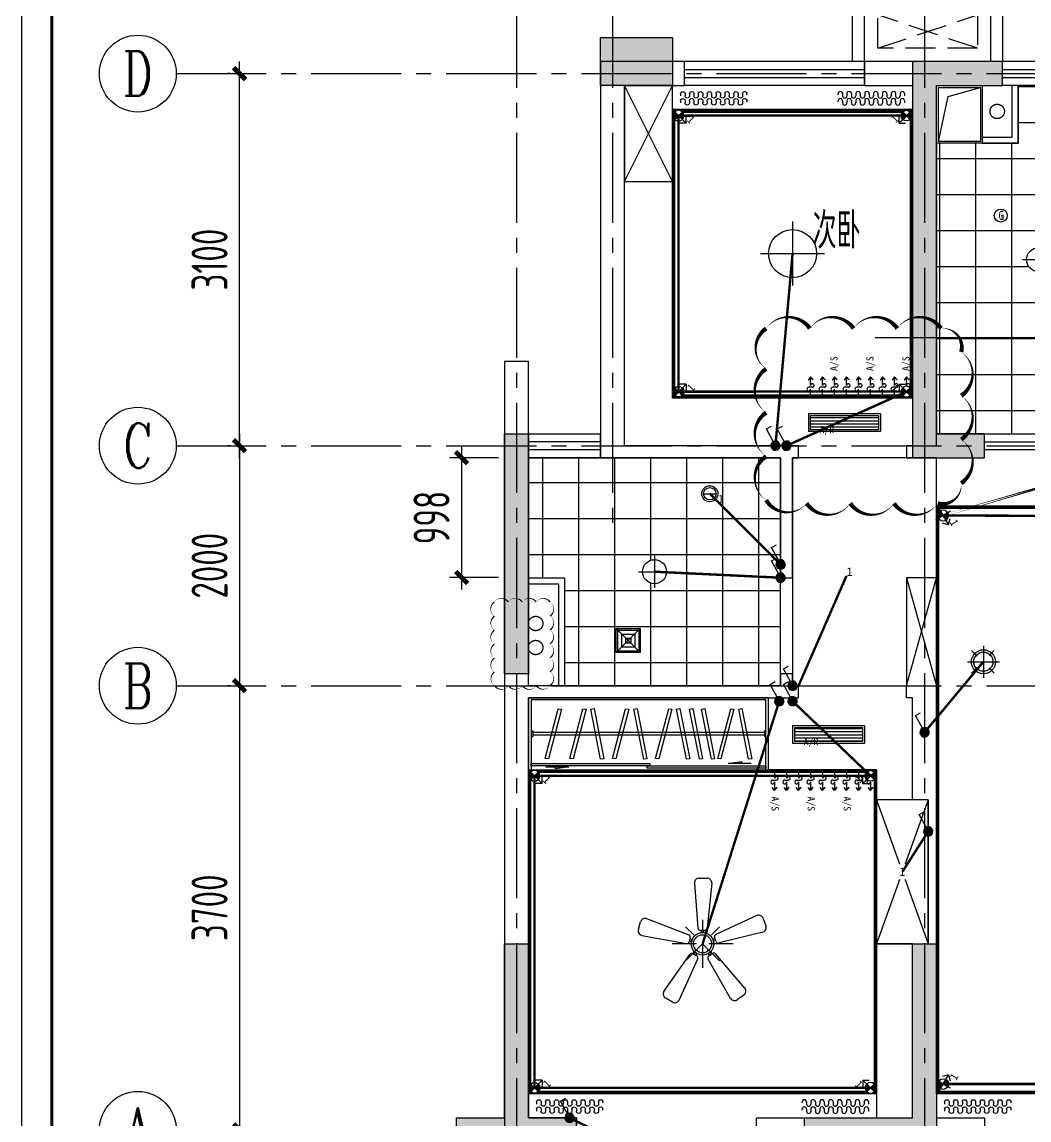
# Model space of a CAD drawing. Header units: millimetres. Extents: x -133666 to 228300, y -346623 to 180165.
# Drawn here: x 22354 to 30744, y -208544 to -199396 of the extents above; entities that cross this region are included whole.
import ezdxf
from ezdxf.enums import TextEntityAlignment as Align

# ---------------------------------------------------------------- set-up
doc = ezdxf.new("R2010")
doc.units = ezdxf.units.MM
doc.header["$LTSCALE"] = 1000
for name, pattern in [('6#轴网(1-4)20181120$0$11 12 17 18 19 20 21 22-ZW$0$DOTE', [2.42, 2, -0.2, 0.02, -0.2]), ('CENTER', [50.8, 31.75, -6.35, 6.35, -6.35]), ('CENTER2', [1.125, 0.75, -0.125, 0.125, -0.125]), ('DASH', [0.35, 0.25, -0.1]), ('DASHED', [19.05, 12.7, -6.35]), ('PS', [3200, 1500, -200, 1500])]:
    doc.linetypes.add(name, pattern=pattern)
doc.layers.get('0').update_dxf_attribs({"linetype": 'CONTINUOUS'})
doc.layers.get('Defpoints').update_dxf_attribs({"color": 6, "linetype": 'CONTINUOUS'})
for name, color, linetype in [('6#轴网(1-4)20181120$0$11 12 17 18 19 20 21 22-ZW$0$AXIS_轴号_A', 8, 'CONTINUOUS'), ('6#轴网(1-4)20181120$0$11 12 17 18 19 20 21 22-ZW$0$AXIS_轴文_A', 8, 'CONTINUOUS'), ('6#轴网(1-4)20181120$0$11 12 17 18 19 20 21 22-ZW$0$AXIS_轴线_A', 8, '6#轴网(1-4)20181120$0$11 12 17 18 19 20 21 22-ZW$0$DOTE'), ('6#轴网(1-4)20181120$0$AXIS_TEXT', 8, 'CONTINUOUS'), ('A-area', 23, 'CONTINUOUS'), ('A-FUR', 8, 'CONTINUOUS'), ('A-烟气道', 105, 'CONTINUOUS'), ('A-看线', 105, 'CONTINUOUS'), ('A-空调室外机', 5, 'DASH'), ('AXIS', 253, 'CENTER'), ('BORDER', 7, 'CONTINUOUS'), ('C-顶面灯具、灯带', 22, 'CONTINUOUS'), ('C-顶面设备（风口、换气扇、投影仪）', 7, 'CONTINUOUS'), ('C-顶面造型线', 32, 'CONTINUOUS'), ('DIM', 3, 'CONTINUOUS'), ('M-机电点位(布局空间)', 7, 'CONTINUOUS'), ('P-窗帘', 146, 'CONTINUOUS'), ('PS', 6, 'PS'), ('PUB_HATCH', 8, 'CONTINUOUS'), ('PUB_TEXT', 7, 'CONTINUOUS'), ('WALL', 2, 'CONTINUOUS'), ('WINDOW', 4, 'CONTINUOUS'), ('ZZ001-PC 轮廓', 30, 'CONTINUOUS'), ('剪力墙', 6, 'CONTINUOUS'), ('家具', 8, 'CONTINUOUS'), ('栏杆', 142, 'CONTINUOUS')]:
    doc.layers.add(name, color=color, linetype=linetype)
doc.layers.add('S-ANNO-REVS', color=1, linetype='CONTINUOUS', true_color=0xff0000, plot=False)
doc.styles.add('6#轴网(1-4)20181120$0$11 12 17 18 19 20 21 22-ZW$0$_TCH_AXIS', font='COMPLEX', dxfattribs={"bigfont": 'GBCBIG'})
doc.styles.add('6#轴网(1-4)20181120$0$COMPLEX', font='COMPLEX')
doc.styles.add('DIM', font='', dxfattribs={"width": 0.7})
doc.styles.get("Standard").update_dxf_attribs({"font": 'tssdeng.shx', "bigfont": 'tssdchn.shx'})
doc.styles.add('WORD-2', font='simhei.ttf')
doc.styles.add('ZZ', font='tssdeng.shx', dxfattribs={"width": 0.7, "bigfont": 'tssdchn.shx'})
doc.styles.add('图框－2', font='tssdeng.shx', dxfattribs={"width": 0.7, "bigfont": 'TSSDCHN.shx'})
doc.styles.get('DIM').set_extended_font_data('SimSun')
doc.dimstyles.new('TSSD_100_100', dxfattribs={"dimtxt": 300, "dimasz": 100, "dimexe": 100, "dimexo": 250, "dimgap": 100, "dimtad": 1, "dimdec": 0, "dimzin": 0, "dimdsep": 46, "dimtxsty": 'ZZ', "dimblk": 'ARCHTICK', "dimcen": 0, "dimdle": 100, "dimclrd": 256, "dimclrt": 7, "dimadec": 0, "dimazin": 0, "dimtfac": 1, "dimtdec": 0, "dimtix": 1, "dimtmove": 2, "dimatfit": 3, "dimfxl": 0, "dimtolj": 1, "dimtzin": 0, "dimarcsym": 0})

# ---------------------------------------------------------------- blocks, each defined once
blk = doc.blocks.new('6#轴网(1-4)20181120$0$_AXISO')
at = {"color": 8}
blk.add_circle((0, 0), 0.5, dxfattribs=at)
at = {"layer": '6#轴网(1-4)20181120$0$AXIS_TEXT', "color": 8, "style": '6#轴网(1-4)20181120$0$COMPLEX', "width": 1.041667}
blk.add_attdef('A', text='', height=0.56, dxfattribs=at).set_placement((-0.25, -0.28), (0.25, -0.28), align=Align.FIT)
blk = doc.blocks.new('_ArchTick')
at = {"color": 0, "linetype": 'ByBlock', "const_width": 0.4}
blk.add_lwpolyline([(-0.5, -0.5), (0.5, 0.5)], dxfattribs=at)
blk = doc.blocks.new('*D353')
at = {"layer": 'Defpoints', "color": 0}
for p in [(-2307.2, 8900), (-2134.7, 8900), (-2134.7, 5800)]:
    blk.add_point(p, dxfattribs=at)
at = {"layer": 'DIM', "lineweight": -2}
blk.add_line((-2307.2, 5700), (-2307.2, 9000), dxfattribs=at)
at = {"layer": 'DIM', "color": 0, "lineweight": -2}
for p, q in [((-2384.7, 8900), (-2407.2, 8900)), ((-2384.7, 5800), (-2407.2, 5800))]:
    blk.add_line(p, q, dxfattribs=at)
at = {"layer": 'DIM', "lineweight": -2, "xscale": 100, "yscale": 100, "zscale": 100}
for p, rotation in [((-2307.2, 8900), 90), ((-2307.2, 5800), 270)]:
    blk.add_blockref('_ArchTick', p, dxfattribs=dict(at, rotation=rotation))
at = {"layer": 'DIM', "color": 7, "insert": (-2557.2, 7350), "char_height": 300, "attachment_point": 5, "rotation": 90, "style": 'ZZ'}
blk.add_mtext('\\A1;3100', dxfattribs=at)
blk = doc.blocks.new('*D356')
at = {"layer": 'Defpoints', "color": 0}
for p in [(-2134.7, 5800), (-2307.2, 3800), (-2134.7, 3800)]:
    blk.add_point(p, dxfattribs=at)
at = {"layer": 'DIM', "lineweight": -2}
blk.add_line((-2307.2, 5900), (-2307.2, 3700), dxfattribs=at)
at = {"layer": 'DIM', "color": 0, "lineweight": -2}
for p, q in [((-2384.7, 5800), (-2407.2, 5800)), ((-2384.7, 3800), (-2407.2, 3800))]:
    blk.add_line(p, q, dxfattribs=at)
at = {"layer": 'DIM', "lineweight": -2, "xscale": 100, "yscale": 100, "zscale": 100}
for p, rotation in [((-2307.2, 5800), 90), ((-2307.2, 3800), 270)]:
    blk.add_blockref('_ArchTick', p, dxfattribs=dict(at, rotation=rotation))
at = {"layer": 'DIM', "color": 7, "insert": (-2557.2, 4800), "char_height": 300, "attachment_point": 5, "rotation": 90, "style": 'ZZ'}
blk.add_mtext('\\A1;2000', dxfattribs=at)
blk = doc.blocks.new('*D357')
at = {"layer": 'Defpoints', "color": 0}
for p in [(-2134.7, 3800), (-2307.2, 100), (-2134.7, 100)]:
    blk.add_point(p, dxfattribs=at)
at = {"layer": 'DIM', "lineweight": -2}
blk.add_line((-2307.2, 3900), (-2307.2, 0), dxfattribs=at)
at = {"layer": 'DIM', "color": 0, "lineweight": -2}
for p, q in [((-2384.7, 3800), (-2407.2, 3800)), ((-2384.7, 100), (-2407.2, 100))]:
    blk.add_line(p, q, dxfattribs=at)
at = {"layer": 'DIM', "lineweight": -2, "xscale": 100, "yscale": 100, "zscale": 100}
for p, rotation in [((-2307.2, 3800), 90), ((-2307.2, 100), 270)]:
    blk.add_blockref('_ArchTick', p, dxfattribs=dict(at, rotation=rotation))
at = {"layer": 'DIM', "color": 7, "insert": (-2557.2, 1950), "char_height": 300, "attachment_point": 5, "rotation": 90, "style": 'ZZ'}
blk.add_mtext('\\A1;3700', dxfattribs=at)
blk = doc.blocks.new('*D866')
at = {"layer": 'Defpoints', "color": 0}
for p in [(26574, -203025.7), (26016.5, -204023.5), (26574, -204023.5)]:
    blk.add_point(p, dxfattribs=at)
at = {"layer": 'DIM', "lineweight": -2}
blk.add_line((26016.5, -202925.7), (26016.5, -204123.5), dxfattribs=at)
at = {"layer": 'DIM', "color": 0, "lineweight": -2}
for p, q in [((26324, -203025.7), (25916.5, -203025.7)), ((26324, -204023.5), (25916.5, -204023.5))]:
    blk.add_line(p, q, dxfattribs=at)
at = {"layer": 'DIM', "lineweight": -2, "xscale": 100, "yscale": 100, "zscale": 100}
for p, rotation in [((26016.5, -203025.7), 90), ((26016.5, -204023.5), 270)]:
    blk.add_blockref('_ArchTick', p, dxfattribs=dict(at, rotation=rotation))
at = {"layer": 'DIM', "color": 7, "insert": (25766.5, -203524.6), "char_height": 300, "attachment_point": 5, "rotation": 90, "style": 'ZZ'}
blk.add_mtext('\\A1;998', dxfattribs=at)
blk = doc.blocks.new('ktswaj')
at = {"linetype": 'DASH'}
blk.add_lwpolyline([(15990.1, 179082.6), (15990.1, 178253.3), (16268.4, 178253.3), (16268.4, 179082.6)], close=True, dxfattribs=at)
for points in [[(15990.1, 179082.6), (16268.4, 178253.3)], [(15990.1, 178253.3), (16268.4, 179082.6)]]:
    blk.add_lwpolyline(points, dxfattribs=at)
blk = doc.blocks.new('A3ktsjw')
at = {"layer": '栏杆'}
for points in [[(-26114.3, 169534.8), (-26114.3, 170134.8), (-24864.3, 170134.8), (-24864.3, 169534.8)], [(-26014.3, 169534.8), (-26014.3, 170034.8), (-24964.3, 170034.8), (-24964.3, 169534.8)]]:
    blk.add_lwpolyline(points, dxfattribs=at)
at = {"layer": 'A-空调室外机', "extrusion": (0, 0, -1), "zscale": -1, "rotation": 90}
blk.add_blockref('ktswaj', (204157.2, 153655.5), dxfattribs=at)
blk = doc.blocks.new('$TCHSYS$WIN2D')
for p, q in [((-0.5, 0.5), (0.5, 0.5)), ((-0.5, 0.5), (-0.5, -0.5)), ((0.5, 0.5), (0.5, -0.5)), ((0.5, 0.1667), (-0.5, 0.1667)), ((0.5, -0.1667), (-0.5, -0.1667)), ((-0.5, -0.5), (0.5, -0.5))]:
    blk.add_line(p, q)
blk = doc.blocks.new('B20190319225928')
at = {"layer": 'BORDER'}
blk.add_lwpolyline([(0, 0), (0, 29700), (42000, 29700), (42000, 0)], close=True, dxfattribs=at)
at = {"layer": 'BORDER', "const_width": 50}
blk.add_lwpolyline([(2500, 500), (2500, 29200), (41500, 29200), (41500, 500)], close=True, dxfattribs=at)
blk = doc.blocks.new('dfdjjfg')
at = {"layer": 'C-顶面灯具、灯带'}
for p, q in [((102848, -78761, 0), (102424, -78556, 0)), ((102369, -78605, 0), (102391, -78566, 0)), ((102754, -78918, 0), (102377, -78638, 0)), ((102866, -78831, 0), (102825, -78901, 0))]:
    blk.add_line(p, q, dxfattribs=at)
at = {"layer": 'C-顶面灯具、灯带', "elevation": 0}
blk.add_lwpolyline([(102355, -78584), (102366, -78564), (102386, -78576), (102374, -78595)], close=True, dxfattribs=at)
at = {"layer": 'C-顶面灯具、灯带'}
for centre, radius, start, end in [((102413, -78579, 0), 25, 63.5335, 150), ((102391, -78617, 0), 25, 150, 236.4665), ((102824, -78805, 0), 49.9, 327.8045, 61.338), ((102782, -78876, 0), 49.9, 236.4665, 330)]:
    blk.add_arc(centre, radius, start, end, dxfattribs=at)
blk = doc.blocks.new('dfdfhhfqqe')
at = {"layer": 'C-顶面灯具、灯带', "color": 251, "linetype": 'DASHED', "ltscale": 0.02}
for p, q in [((102272, -78770, 0), (102272, -78271, 0)), ((102090, -78696, 0), (102443, -78343, 0)), ((102445, -78696, 0), (102092, -78343, 0)), ((102586, -78520, 0), (101949, -78520, 0))]:
    blk.add_line(p, q, dxfattribs=at)
at = {"layer": 'C-顶面灯具、灯带'}
blk.add_circle((102268, -78520, 0), 117, dxfattribs=at)
at = {"layer": 'C-顶面灯具、灯带', "color": 251}
blk.add_circle((102268, -78520, 0), 94.6, dxfattribs=at)
at = {"layer": 'C-顶面灯具、灯带'}
for p, rotation in [((86130, -206431), 120.3263484312801), ((-23344, -107555), 50.53026438440089), ((221725, -127012), 195.4205350051824), ((178115, 25732), 271.4733682363907), ((40129, 34441), 336.3318596501865)]:
    blk.add_blockref('dfdjjfg', p, dxfattribs=dict(at, rotation=rotation))
blk = doc.blocks.new('u5g')
at = {"color": 8, "linetype": 'DASH', "ltscale": 20}
for p, q in [((20, -300), (30, -300)), ((30, -300), (30, -350)), ((1695, -312.5), (30, -312.5)), ((1705, -300), (1695, -300)), ((1695, -300), (1695, -350)), ((20, -350), (30, -350)), ((1695, -337.5), (30, -337.5)), ((1705, -350), (1695, -350))]:
    blk.add_line(p, q, dxfattribs=at)
at = {"color": 8, "ltscale": 20}
for p, q in [((124.9, -623), (290.1, -623)), ((290.1, -623), (195, -641.9)), ((195, -641.9), (195, -623)), ((1434.9, -595), (1530, -576.1)), ((1600.1, -595), (1434.9, -595)), ((1530, -576.1), (1530, -595))]:
    blk.add_line(p, q, dxfattribs=at)
at = {"linetype": 'DASH', "ltscale": 20}
for points in [[(1725, 0), (0, 0), (0, -650), (1725, -650)], [(20, -595), (872.5, -595), (872.5, -615), (20, -615)], [(852.5, -615), (1705, -615), (1705, -635), (852.5, -635)]]:
    blk.add_lwpolyline(points, close=True, dxfattribs=at)
blk.add_lwpolyline([(1705, -650), (1705, -20), (20, -20), (20, -650)], dxfattribs=at)
at = {"color": 8, "linetype": 'DASH', "ltscale": 20}
for points in [[(120.6, -547.7), (214.1, -99.8), (237.1, -104.6), (143.5, -552.5)], [(297.3, -547.7), (390.9, -99.8), (413.8, -104.6), (320.3, -552.5)], [(518.6, -554.1), (447.8, -102.1), (471, -98.4), (541.8, -550.4)], [(604.7, -547.7), (698.2, -99.8), (721.2, -104.6), (627.7, -552.5)], [(827.7, -554.1), (756.9, -102.1), (780.1, -98.4), (850.9, -550.4)], [(913.8, -547.7), (1007.3, -99.8), (1030.3, -104.6), (936.8, -552.5)], [(1135.1, -554.1), (1064.3, -102.1), (1087.5, -98.4), (1158.3, -550.4)], [(1228.3, -554.1), (1157.5, -102.1), (1180.7, -98.4), (1251.5, -550.4)], [(1313.9, -554.1), (1243.1, -102.1), (1266.3, -98.4), (1337.1, -550.4)], [(1360, -547.7), (1453.5, -99.8), (1476.5, -104.6), (1383, -552.5)], [(1581.2, -554.1), (1510.4, -102.1), (1533.7, -98.4), (1604.4, -550.4)]]:
    blk.add_lwpolyline(points, close=True, dxfattribs=at)
blk = doc.blocks.new('DIFF-WLL')
at = {"color": 7, "linetype": 'ByBlock'}
for p, q in [((0, 0), (2.05, 0)), ((5, 0), (4.28, 0.61)), ((4.28, 0.61), (4.76, 0)), ((2.95, 0), (4.76, 0)), ((5, 0), (4.28, -0.61)), ((4.28, -0.61), (4.76, 0))]:
    blk.add_line(p, q, dxfattribs=at)
for centre, radius, start, end in [((2.06, 0.44), 0.443, 4.4518, 269.236), ((-3.48, 0.01), 5.99, 356.4344, 4.4518), ((2.94, -0.44), 0.443, 169.2229, 89.236)]:
    blk.add_arc(centre, radius, start, end, dxfattribs=at)
blk = doc.blocks.new('*U415')
at = {"color": 251}
blk.add_line((0, 300), (0, 0), dxfattribs=at)
at = {"color": 251, "xscale": 34.56325301062316, "yscale": 34.56325301062316, "zscale": 34.56325301062316}
for p in [(0, 250), (0, 150), (0, 50)]:
    blk.add_blockref('DIFF-WLL', p, dxfattribs=at)
at = {"style": 'WORD-2'}
blk.add_attdef('A/S', (222.2, 25.3), '', height=60, dxfattribs=at)
blk = doc.blocks.new('条形风口')
at = {"linetype": 'DASHED', "ltscale": 5}
h = blk.add_hatch(dxfattribs=at)
h.set_pattern_fill('ANSI31', color=250, scale=8, angle=315, style=0)
h.set_pattern_definition([(0, (483.662, 0), (9e-15, 25.4), [])])
h.paths.add_polyline_path([(583.9, 16.1), (583.9, 133.9), (16.1, 133.9), (16.1, 16.1)])
blk.add_line((0, 150), (0, 0))
at = {"color": 251}
blk.add_line((16.1, 133.9), (16.1, 16.1), dxfattribs=at)
blk.add_lwpolyline([(0, 150), (600, 150), (600, 0), (0, 0)])
blk.add_lwpolyline([(0, 150), (600, 150), (600, 0), (0, 0)])
blk.add_lwpolyline([(16.1, 133.9), (583.9, 133.9), (583.9, 16.1), (16.1, 16.1)], dxfattribs=at)
blk.add_lwpolyline([(16.1, 133.9), (583.9, 133.9), (583.9, 16.1), (16.1, 16.1)], dxfattribs=at)
at = {"style": 'WORD-2'}
blk.add_attdef('A/S_001', (246.1, 41.6), '', height=60, dxfattribs=at)
blk = doc.blocks.new('*U201')
at = {"color": 250}
blk.add_wipeout([(28.1, -28.5), (29.8, -26.7), (31.5, -24.7), (33, -22.7), (34.3, -20.6), (35.5, -18.4), (36.6, -16.1), (37.6, -13.8), (38.4, -11.4), (39, -9), (39.5, -6.5), (39.8, -4), (40, -1.5), (40, 1), (39.9, 3.5), (39.6, 6), (39.1, 8.5), (38.5, 10.9), (37.7, 13.3), (36.8, 15.7), (35.8, 17.9), (34.6, 20.1), (33.2, 22.3), (31.8, 24.3), (30.2, 26.3), (28.5, 28.1), (26.7, 29.8), (24.7, 31.5), (22.7, 33), (20.6, 34.3), (18.4, 35.5), (16.1, 36.6), (13.8, 37.6), (11.4, 38.4), (9, 39), (6.5, 39.5), (4, 39.8), (1.5, 40), (-1, 40), (-3.5, 39.9), (-6, 39.6), (-8.5, 39.1), (-10.9, 38.5), (-13.3, 37.7), (-15.7, 36.8), (-17.9, 35.8), (-20.1, 34.6), (-22.3, 33.2), (-24.3, 31.8), (-26.3, 30.2), (-28.1, 28.5), (-29.8, 26.7), (-31.5, 24.7), (-33, 22.7), (-34.3, 20.6), (-35.5, 18.4), (-36.6, 16.1), (-37.6, 13.8), (-38.4, 11.4), (-39, 9), (-39.5, 6.5), (-39.8, 4), (-40, 1.5), (-40, -1), (-39.9, -3.5), (-39.6, -6), (-39.1, -8.5), (-38.5, -10.9), (-37.7, -13.3), (-36.8, -15.7), (-35.8, -17.9), (-34.6, -20.1), (-33.2, -22.3), (-31.8, -24.3), (-30.2, -26.3), (-28.5, -28.1), (-26.7, -29.8), (-24.7, -31.5), (-22.7, -33), (-20.6, -34.3), (-18.4, -35.5), (-16.1, -36.6), (-13.8, -37.6), (-11.4, -38.4), (-9, -39), (-6.5, -39.5), (-4, -39.8), (-1.5, -40), (1, -40), (3.5, -39.9), (6, -39.6), (8.5, -39.1), (10.9, -38.5), (13.3, -37.7), (15.7, -36.8), (17.9, -35.8), (20.1, -34.6), (22.3, -33.2), (24.3, -31.8), (26.3, -30.2)], dxfattribs=at)
h = blk.add_hatch(color=250)
edge = h.paths.add_edge_path()
edge.add_arc((0, 0), 40, 90, 180)
edge.add_line((-40, 0), (0, 0))
edge.add_line((0, 0), (0, 40))
edge = h.paths.add_edge_path()
edge.add_arc((0, 0), 40, 270, 360)
edge.add_line((40, 0), (0, 0))
edge.add_line((0, 0), (0, -40))
at = {"color": 251}
for p, q in [((-64, 0), (80, 0)), ((-40, 0), (40, 0)), ((0, -64), (0, 64)), ((0, 40), (0, -40)), ((80, 0), (46.4, 33.6)), ((80, 0), (46.4, -33.6))]:
    blk.add_line(p, q, dxfattribs=at)
blk.add_circle((0, 0), 40)
at = {"style": 'WORD-2'}
blk.add_attdef('1', (19.6, -92.8), '', height=60, dxfattribs=at)
blk = doc.blocks.new('B14-1')
for p, q in [((-933, 124), (-933, 148)), ((-837, 148), (-837, 100)), ((-741, 148), (-741, 100)), ((-645, 148), (-645, 100)), ((-549, 148), (-549, 100)), ((-453, 148), (-453, 100)), ((-357, 148), (-357, 100)), ((-261, 148), (-261, 100)), ((-165, 148), (-165, 100)), ((-69, 148), (-69, 100)), ((27, 148), (27, 100)), ((123, 148), (123, 100)), ((219, 148), (219, 100)), ((315, 148), (315, 100)), ((411, 148), (411, 100)), ((507, 148), (507, 100))]:
    blk.add_line(p, q)
blk.add_lwpolyline([(-933, 124, 0, 0, 0), (-1137, 124, 90, 0, 0), (-1245, 124, 0, 0, 0)], format="xyseb")
for centre, start, end in [((-885, 148), 360, 180.0002), ((-789, 100), 180, 360), ((-693, 148), 360, 180.0002), ((-597, 100), 180, 360), ((-501, 148), 360, 180.0002), ((-405, 100), 180, 360), ((-309, 148), 360, 180.0002), ((-213, 100), 180, 360), ((-117, 148), 360, 180.0002), ((-21, 100), 180, 0), ((75, 148), 0, 180.0002), ((171, 100), 180, 0), ((267, 148), 0, 180.0002), ((363, 100), 180, 0), ((459, 148), 0, 180.0002)]:
    blk.add_arc(centre, 48, start, end)
blk = doc.blocks.new('嵌入式筒灯')
at = {"color": 250}
blk.add_wipeout([(42.2, -42.7), (44.8, -40), (47.2, -37.1), (49.4, -34.1), (51.5, -30.9), (53.3, -27.6), (54.9, -24.2), (56.3, -20.7), (57.5, -17.1), (58.5, -13.5), (59.2, -9.8), (59.7, -6), (60, -2.3), (60, 1.5), (59.8, 5.3), (59.4, 9), (58.7, 12.7), (57.8, 16.4), (56.6, 20), (55.2, 23.5), (53.7, 26.9), (51.9, 30.2), (49.9, 33.4), (47.7, 36.5), (45.3, 39.4), (42.7, 42.2), (40, 44.8), (37.1, 47.2), (34.1, 49.4), (30.9, 51.5), (27.6, 53.3), (24.2, 54.9), (20.7, 56.3), (17.1, 57.5), (13.5, 58.5), (9.8, 59.2), (6, 59.7), (2.3, 60), (-1.5, 60), (-5.3, 59.8), (-9, 59.4), (-12.7, 58.7), (-16.4, 57.8), (-20, 56.6), (-23.5, 55.2), (-26.9, 53.7), (-30.2, 51.9), (-33.4, 49.9), (-36.5, 47.7), (-39.4, 45.3), (-42.2, 42.7), (-44.8, 40), (-47.2, 37.1), (-49.4, 34.1), (-51.5, 30.9), (-53.3, 27.6), (-54.9, 24.2), (-56.3, 20.7), (-57.5, 17.1), (-58.5, 13.5), (-59.2, 9.8), (-59.7, 6), (-60, 2.3), (-60, -1.5), (-59.8, -5.3), (-59.4, -9), (-58.7, -12.7), (-57.8, -16.4), (-56.6, -20), (-55.2, -23.5), (-53.7, -26.9), (-51.9, -30.2), (-49.9, -33.4), (-47.7, -36.5), (-45.3, -39.4), (-42.7, -42.2), (-40, -44.8), (-37.1, -47.2), (-34.1, -49.4), (-30.9, -51.5), (-27.6, -53.3), (-24.2, -54.9), (-20.7, -56.3), (-17.1, -57.5), (-13.5, -58.5), (-9.8, -59.2), (-6, -59.7), (-2.3, -60), (1.5, -60), (5.3, -59.8), (9, -59.4), (12.7, -58.7), (16.4, -57.8), (20, -56.6), (23.5, -55.2), (26.9, -53.7), (30.2, -51.9), (33.4, -49.9), (36.5, -47.7), (39.4, -45.3)], dxfattribs=at)
at = {"color": 251, "style": 'WORD-2'}
blk.add_attdef('1', text='', height=64, dxfattribs=at).set_placement((0, 0), align=Align.MIDDLE)
blk = doc.blocks.new('换气扇（顶面）')
at = {"color": 251}
for p, q in [((-100, -100), (100, 100)), ((100, -100), (-100, 100))]:
    blk.add_line(p, q, dxfattribs=at)
blk.add_lwpolyline([(-100, 100), (100, 100), (100, -100), (-100, -100)], close=True)
for points in [[(-86.7, 86.7), (86.7, 86.7), (86.7, -86.7), (-86.7, -86.7)], [(-53.3, 53.3), (53.3, 53.3), (53.3, -53.3), (-53.3, -53.3)], [(-20, 20), (20, 20), (20, -20), (-20, -20)]]:
    blk.add_lwpolyline(points, close=True, dxfattribs=at)
blk = doc.blocks.new('A$C40BE60D6')
blk.add_circle((180, 180), 180)
at = {"style": '图框－2', "width": 0.7}
blk.add_text('G', height=259, dxfattribs=at).set_placement((127, 54))
at = {"ltscale": 0.15, "insert": (122, 310), "char_height": 250, "attachment_point": 1, "style": 'DIM'}
blk.add_mtext_dynamic_manual_height_columns('G', width=119.17, gutter_width=25, heights=[0], dxfattribs=at)
blk = doc.blocks.new('防水筒灯')
at = {"color": 250}
blk.add_wipeout([(42.2, -42.7), (44.8, -40), (47.2, -37.1), (49.4, -34.1), (51.5, -30.9), (53.3, -27.6), (54.9, -24.2), (56.3, -20.7), (57.5, -17.1), (58.5, -13.5), (59.2, -9.8), (59.7, -6), (60, -2.3), (60, 1.5), (59.8, 5.3), (59.4, 9), (58.7, 12.7), (57.8, 16.4), (56.6, 20), (55.2, 23.5), (53.7, 26.9), (51.9, 30.2), (49.9, 33.4), (47.7, 36.5), (45.3, 39.4), (42.7, 42.2), (40, 44.8), (37.1, 47.2), (34.1, 49.4), (30.9, 51.5), (27.6, 53.3), (24.2, 54.9), (20.7, 56.3), (17.1, 57.5), (13.5, 58.5), (9.8, 59.2), (6, 59.7), (2.3, 60), (-1.5, 60), (-5.3, 59.8), (-9, 59.4), (-12.7, 58.7), (-16.4, 57.8), (-20, 56.6), (-23.5, 55.2), (-26.9, 53.7), (-30.2, 51.9), (-33.4, 49.9), (-36.5, 47.7), (-39.4, 45.3), (-42.2, 42.7), (-44.8, 40), (-47.2, 37.1), (-49.4, 34.1), (-51.5, 30.9), (-53.3, 27.6), (-54.9, 24.2), (-56.3, 20.7), (-57.5, 17.1), (-58.5, 13.5), (-59.2, 9.8), (-59.7, 6), (-60, 2.3), (-60, -1.5), (-59.8, -5.3), (-59.4, -9), (-58.7, -12.7), (-57.8, -16.4), (-56.6, -20), (-55.2, -23.5), (-53.7, -26.9), (-51.9, -30.2), (-49.9, -33.4), (-47.7, -36.5), (-45.3, -39.4), (-42.7, -42.2), (-40, -44.8), (-37.1, -47.2), (-34.1, -49.4), (-30.9, -51.5), (-27.6, -53.3), (-24.2, -54.9), (-20.7, -56.3), (-17.1, -57.5), (-13.5, -58.5), (-9.8, -59.2), (-6, -59.7), (-2.3, -60), (1.5, -60), (5.3, -59.8), (9, -59.4), (12.7, -58.7), (16.4, -57.8), (20, -56.6), (23.5, -55.2), (26.9, -53.7), (30.2, -51.9), (33.4, -49.9), (36.5, -47.7), (39.4, -45.3)], dxfattribs=at)
at = {"color": 251}
blk.add_line((-44.4, 0), (48.3, 0), dxfattribs=at)
blk.add_circle((1.9, 0), 60.3)
blk.add_circle((1.9, 0), 46.3, dxfattribs=at)
at = {"style": 'WORD-2'}
blk.add_attdef('1', (66.2, -68.4), '', height=60, dxfattribs=at)
blk = doc.blocks.new('*U197')
at = {"color": 251}
blk.add_circle((0, 0), 120, dxfattribs=at)
at = {"color": 250}
blk.add_wipeout([(105.4, -106.8), (111.9, -100), (118, -92.8), (123.6, -85.2), (128.7, -77.2), (133.3, -69), (137.3, -60.5), (140.9, -51.8), (143.8, -42.8), (146.2, -33.7), (148.1, -24.5), (149.3, -15.1), (150, -5.7), (150, 3.7), (149.5, 13.1), (148.4, 22.5), (146.7, 31.8), (144.4, 40.9), (141.5, 49.9), (138.1, 58.7), (134.2, 67.3), (129.7, 75.5), (124.7, 83.5), (119.2, 91.2), (113.2, 98.5), (106.8, 105.4), (100, 111.9), (92.8, 118), (85.2, 123.6), (77.2, 128.7), (69, 133.3), (60.5, 137.3), (51.8, 140.9), (42.8, 143.8), (33.7, 146.2), (24.5, 148.1), (15.1, 149.3), (5.7, 150), (-3.7, 150), (-13.1, 149.5), (-22.5, 148.4), (-31.8, 146.7), (-40.9, 144.4), (-49.9, 141.5), (-58.7, 138.1), (-67.3, 134.2), (-75.5, 129.7), (-83.5, 124.7), (-91.2, 119.2), (-98.5, 113.2), (-105.4, 106.8), (-111.9, 100), (-118, 92.8), (-123.6, 85.2), (-128.7, 77.2), (-133.3, 69), (-137.3, 60.5), (-140.9, 51.8), (-143.8, 42.8), (-146.2, 33.7), (-148.1, 24.5), (-149.3, 15.1), (-150, 5.7), (-150, -3.7), (-149.5, -13.1), (-148.4, -22.5), (-146.7, -31.8), (-144.4, -40.9), (-141.5, -49.9), (-138.1, -58.7), (-134.2, -67.3), (-129.7, -75.5), (-124.7, -83.5), (-119.2, -91.2), (-113.2, -98.5), (-106.8, -105.4), (-100, -111.9), (-92.8, -118), (-85.2, -123.6), (-77.2, -128.7), (-69, -133.3), (-60.5, -137.3), (-51.8, -140.9), (-42.8, -143.8), (-33.7, -146.2), (-24.5, -148.1), (-15.1, -149.3), (-5.7, -150), (3.7, -150), (13.1, -149.5), (22.5, -148.4), (31.8, -146.7), (40.9, -144.4), (49.9, -141.5), (58.7, -138.1), (67.3, -134.2), (75.5, -129.7), (83.5, -124.7), (91.2, -119.2), (98.5, -113.2)], dxfattribs=at)
at = {"color": 251, "ltscale": 2}
for p, q in [((0, 200), (0, -200)), ((-200, 0), (200, 0))]:
    blk.add_line(p, q, dxfattribs=at)
blk.add_circle((0, 0), 150)
blk = doc.blocks.new('*U226')
at = {"color": 250}
blk.add_wipeout([(70.3, -71.2), (74.6, -66.7), (78.6, -61.8), (82.4, -56.8), (85.8, -51.5), (88.8, -46), (91.6, -40.3), (93.9, -34.5), (95.9, -28.5), (97.5, -22.5), (98.7, -16.3), (99.5, -10.1), (100, -3.8), (100, 2.5), (99.7, 8.8), (98.9, 15), (97.8, 21.2), (96.3, 27.3), (94.4, 33.3), (92.1, 39.1), (89.4, 44.8), (86.4, 50.4), (83.1, 55.7), (79.5, 60.8), (75.5, 65.7), (71.2, 70.3), (66.7, 74.6), (61.8, 78.6), (56.8, 82.4), (51.5, 85.8), (46, 88.8), (40.3, 91.6), (34.5, 93.9), (28.5, 95.9), (22.5, 97.5), (16.3, 98.7), (10.1, 99.5), (3.8, 100), (-2.5, 100), (-8.8, 99.7), (-15, 98.9), (-21.2, 97.8), (-27.3, 96.3), (-33.3, 94.4), (-39.1, 92.1), (-44.8, 89.4), (-50.4, 86.4), (-55.7, 83.1), (-60.8, 79.5), (-65.7, 75.5), (-70.3, 71.2), (-74.6, 66.7), (-78.6, 61.8), (-82.4, 56.8), (-85.8, 51.5), (-88.8, 46), (-91.6, 40.3), (-93.9, 34.5), (-95.9, 28.5), (-97.5, 22.5), (-98.7, 16.3), (-99.5, 10.1), (-100, 3.8), (-100, -2.5), (-99.7, -8.8), (-98.9, -15), (-97.8, -21.2), (-96.3, -27.3), (-94.4, -33.3), (-92.1, -39.1), (-89.4, -44.8), (-86.4, -50.4), (-83.1, -55.7), (-79.5, -60.8), (-75.5, -65.7), (-71.2, -70.3), (-66.7, -74.6), (-61.8, -78.6), (-56.8, -82.4), (-51.5, -85.8), (-46, -88.8), (-40.3, -91.6), (-34.5, -93.9), (-28.5, -95.9), (-22.5, -97.5), (-16.3, -98.7), (-10.1, -99.5), (-3.8, -100), (2.5, -100), (8.8, -99.7), (15, -98.9), (21.2, -97.8), (27.3, -96.3), (33.3, -94.4), (39.1, -92.1), (44.8, -89.4), (50.4, -86.4), (55.7, -83.1), (60.8, -79.5), (65.7, -75.5)], dxfattribs=at)
at = {"color": 251, "ltscale": 2}
for p, q in [((-97.8, 94.3), (-51.2, 47.7)), ((0, 133.3), (0, -133.3)), ((47.7, 51.2), (90.8, 94.3)), ((-133.3, 0), (133.3, 0)), ((-97.8, -94.3), (-51.2, -47.7)), ((47.7, -51.2), (90.8, -94.3))]:
    blk.add_line(p, q, dxfattribs=at)
blk.add_circle((0, 0), 100)
at = {"color": 251}
blk.add_circle((0, 0), 80, dxfattribs=at)
blk = doc.blocks.new('单联单控开关 暗装')
at = {"linetype": 'Continuous'}
h = blk.add_hatch(color=256, dxfattribs=at)
edge = h.paths.add_edge_path()
edge.add_ellipse((0, 0), major_axis=(-26.5, 8.4), ratio=1, start_angle=0, end_angle=360, ccw=False)
for p, q in [((-54.2, 100.1), (-23.5, 117)), ((-12.9, 24.7), (-54.2, 100.1))]:
    blk.add_line(p, q)
at = {"linetype": 'Continuous', "extrusion": (0, 0, -1)}
blk.add_ellipse((0, 0), major_axis=(-26.5, 8.4), ratio=1, start_param=1.546417, end_param=7.829602, dxfattribs=at)
blk = doc.blocks.new('B20190222125856')
at = {"layer": '6#轴网(1-4)20181120$0$11 12 17 18 19 20 21 22-ZW$0$AXIS_轴线_A'}
blk.add_line((2989.5, 6700), (9118.2, 6700), dxfattribs=at)
at = {"layer": 'AXIS', "linetype": 'CENTER2'}
for p, q in [((0, 11781), (0, -2685.7)), ((800, 11781), (800, 5144.8)), ((3400, 11781), (3400, -2685.7)), ((-2834.7, 8900), (9118.1, 8900)), ((-2834.7, 5800), (9118.1, 5800)), ((-2834.7, 3800), (9118.1, 3800))]:
    blk.add_line(p, q, dxfattribs=at)
at = {"layer": '6#轴网(1-4)20181120$0$11 12 17 18 19 20 21 22-ZW$0$AXIS_轴号_A', "color": 6}
ref = blk.add_blockref('6#轴网(1-4)20181120$0$_AXISO', (-3154.7, 8900), dxfattribs=dict(at, xscale=640, yscale=640, zscale=640))
ref.add_attrib('A', 'D', dxfattribs={"layer": '6#轴网(1-4)20181120$0$11 12 17 18 19 20 21 22-ZW$0$AXIS_轴文_A', "height": 372.8, "style": '6#轴网(1-4)20181120$0$11 12 17 18 19 20 21 22-ZW$0$_TCH_AXIS', "width": 0.823529}).set_placement((-3278.9, 8713.6), (-3030.4, 8713.6), align=Align.FIT)
ref = blk.add_blockref('6#轴网(1-4)20181120$0$_AXISO', (-3154.7, 5800), dxfattribs=dict(at, xscale=640, yscale=640, zscale=640))
ref.add_attrib('A', 'C', dxfattribs={"layer": '6#轴网(1-4)20181120$0$11 12 17 18 19 20 21 22-ZW$0$AXIS_轴文_A', "height": 372.8, "style": '6#轴网(1-4)20181120$0$11 12 17 18 19 20 21 22-ZW$0$_TCH_AXIS', "width": 0.933333}).set_placement((-3278.9, 5613.6), (-3030.4, 5613.6), align=Align.FIT)
ref = blk.add_blockref('6#轴网(1-4)20181120$0$_AXISO', (-3154.7, 3800), dxfattribs=dict(at, xscale=640, yscale=640, zscale=640))
ref.add_attrib('A', 'B', dxfattribs={"layer": '6#轴网(1-4)20181120$0$11 12 17 18 19 20 21 22-ZW$0$AXIS_轴文_A', "height": 372.8, "style": '6#轴网(1-4)20181120$0$11 12 17 18 19 20 21 22-ZW$0$_TCH_AXIS', "width": 0.823529}).set_placement((-3278.9, 3613.6), (-3030.4, 3613.6), align=Align.FIT)
ref = blk.add_blockref('6#轴网(1-4)20181120$0$_AXISO', (-3154.7, 100), dxfattribs=dict(at, xscale=640, yscale=640, zscale=640))
ref.add_attrib('A', 'A', dxfattribs={"layer": '6#轴网(1-4)20181120$0$11 12 17 18 19 20 21 22-ZW$0$AXIS_轴文_A', "height": 372.8, "style": '6#轴网(1-4)20181120$0$11 12 17 18 19 20 21 22-ZW$0$_TCH_AXIS', "width": 0.777778}).set_placement((-3278.9, -86.4), (-3030.4, -86.4), align=Align.FIT)
at = {"layer": 'DIM'}
for base, p1, p2, picture, middle in [((-2307.2, 8900), (-2134.7, 5800), (-2134.7, 8900), '*D353', (-2557.2, 7350)), ((-2307.2, 3800), (-2134.7, 5800), (-2134.7, 3800), '*D356', (-2557.2, 4800)), ((-2307.2, 100), (-2134.7, 3800), (-2134.7, 100), '*D357', (-2557.2, 1950))]:
    dim = blk.add_linear_dim(base=base, p1=p1, p2=p2, angle=90, dimstyle='TSSD_100_100', dxfattribs=at)
    dim.commit()
    dim.dimension.update_dxf_attribs({"geometry": picture, "text_midpoint": middle})

msp = doc.modelspace()

# ---------------------------------------------------------------- hatches: boundary and pattern name
at = {"layer": 'C-顶面造型线'}
h = msp.add_hatch(dxfattribs=at)
h.set_pattern_fill('_USER,_O', color=35, scale=300, double=1, pattern_type=0)
h.set_pattern_definition([(0, (0, -54132.42), (0, 300), []), (90, (0, -54132.42), (-300, 2e-14), [])])
h.paths.add_polyline_path([(30654, -199925.7), (30654, -200405.7), (29974, -200405.7), (29974, -202825.7), (31674, -202825.7), (31674, -199925.7)])
h = msp.add_hatch(dxfattribs=at)
h.set_pattern_fill('_USER,_O', color=35, scale=300, double=1, pattern_type=0)
h.set_pattern_definition([(0, (26692.9, -51732.42), (0, 300), []), (90, (26692.9, -51732.42), (-300, 2e-14), [])])
h.paths.add_polyline_path([(28674, -203025.7), (26574, -203025.7), (26574, -204025.7), (26874, -204025.7), (26874, -204925.7), (28674, -204925.7)])
at = {"layer": 'PUB_HATCH'}
for points in [[(27174, -199525.7), (27774, -199525.7), (27774, -199925.7), (27174, -199925.7)], [(30374, -202825.7), (29974, -202825.7), (29974, -199925.7), (30524, -199925.7), (30524, -199725.7), (29774, -199725.7), (29774, -203025.7), (29974, -203025.7), (30374, -203025.7)], [(26374, -202825.7), (26574, -202825.7), (26574, -204825.7), (26374, -204825.7), (26374, -203025.7)], [(25974, -208725.7), (25974, -208525.7), (26374, -208525.7), (26374, -207075.7), (26574, -207075.7), (26574, -208525.7), (26974, -208525.7), (26974, -208725.7)], [(29774, -208525.7), (29774, -207075.7), (29974, -207075.7), (29974, -208725.7), (28874, -208725.7), (28874, -208525.7)]]:
    msp.add_hatch(color=256, dxfattribs=at).paths.add_polyline_path(points)

# ---------------------------------------------------------------- linework, layer by layer
at = {"layer": 'A-FUR'}
for p, q in [((27774, -200725.7), (27374, -199925.7)), ((27374, -200725.7), (27774, -199925.7)), ((29724, -204925.7), (29974, -204025.7)), ((29724, -204025.7), (29974, -204925.7))]:
    msp.add_line(p, q, dxfattribs=at)
for points in [[(27374, -200725.7), (27774, -200725.7), (27774, -199925.7), (27374, -199925.7)], [(29974, -204925.7), (29974, -204025.7), (29724, -204025.7), (29724, -204925.7)]]:
    msp.add_lwpolyline(points, close=True, dxfattribs=at)
at = {"layer": 'A-烟气道'}
for points in [[(29974, -199925.7), (30354, -199925.7), (30354, -200405.7), (29974, -200405.7)], [(29989, -199940.7), (30339, -199940.7), (30339, -200390.7), (29989, -200390.7)]]:
    msp.add_lwpolyline(points, close=True, dxfattribs=at)
msp.add_lwpolyline([(29989, -200390.7), (30071.8, -200017.9), (30339, -199940.7)], dxfattribs=at)
at = {"layer": 'A-看线'}
msp.add_lwpolyline([(28474, -208325.7), (26974, -208325.7)], dxfattribs=at)
at = {"layer": 'C-顶面设备（风口、换气扇、投影仪）', "const_width": 20}
for points in [[(28024.7, -207075), (28663, -205054.3)], [(26915.7, -208525.7), (27724, -208925.7)]]:
    msp.add_lwpolyline(points, dxfattribs=at)
at = {"layer": 'C-顶面造型线'}
for points in [[(30654, -199925.7), (30654, -200405.7), (29974, -200405.7), (29974, -202825.7), (31674, -202825.7), (31674, -199925.7)], [(27774, -200125.7), (29774, -200125.7), (29774, -202525.7), (27774, -202525.7)], [(29974, -203025.7), (28774, -203025.7), (28774, -204925.7), (29974, -204925.7)], [(32774, -208325.7), (29974, -208325.7), (29974, -203425.7), (32774, -203425.7)], [(26574, -205625.7), (29474, -205625.7), (29474, -208325.7), (26574, -208325.7)]]:
    msp.add_lwpolyline(points, close=True, dxfattribs=at)
at = {"layer": 'C-顶面造型线', "color": 35}
for points in [[(27784, -200135.7), (29764, -200135.7), (29764, -202515.7), (27784, -202515.7)], [(27794, -200145.7), (29754, -200145.7), (29754, -202505.7), (27794, -202505.7)], [(32764, -208315.7), (29984, -208315.7), (29984, -203435.7), (32764, -203435.7)], [(32754, -208305.7), (29994, -208305.7), (29994, -203445.7), (32754, -203445.7)], [(26584, -205635.7), (29464, -205635.7), (29464, -208315.7), (26584, -208315.7)], [(26594, -205645.7), (29454, -205645.7), (29454, -208305.7), (26594, -208305.7)]]:
    msp.add_lwpolyline(points, close=True, dxfattribs=at)
for points in [[(28674, -203025.7), (26574, -203025.7)], [(26574, -203025.7), (26574, -204025.7)], [(28674, -204925.7), (28674, -203025.7)], [(26574, -204025.7), (26874, -204025.7)], [(26874, -204025.7), (26874, -204925.7)], [(26874, -204925.7), (28674, -204925.7)]]:
    msp.add_lwpolyline(points, dxfattribs=at)
at = {"layer": 'PS', "ltscale": 0.5}
for centre in [(30479, -200140.7), (26634, -204407.3), (26634, -204607.3)]:
    msp.add_circle(centre, 60, dxfattribs=at)
at = {"layer": 'S-ANNO-REVS'}
msp.add_lwpolyline([(26290, -204228.3, 0, 11.6, -0.520567), (26406, -204228.3, 0, 11.6, -0.520567), (26522, -204228.3, 0, 11.6, -0.520567), (26638, -204228.3, 0, 11.6, -0.520567), (26754, -204228.3, 0, 11.6, -0.520567), (26754, -204344.4, 0, 11.6, -0.520567), (26754, -204460.4, 0, 11.6, -0.520567), (26754, -204576.4, 0, 11.6, -0.520567), (26754, -204692.4, 0, 11.6, -0.520567), (26754, -204808.4, 0, 11.6, -0.520567), (26754, -204924.4, 0, 11.6, -0.520567), (26639.3, -204925.7, 0, 11.6, -0.520567), (26523.3, -204925.7, 0, 11.6, -0.520567), (26407.3, -204925.7, 0, 11.6, -0.520567), (26291.3, -204925.7, 0, 11.6, -0.520567), (26290, -204811.1, 0, 11.6, -0.520567), (26290, -204695.1, 0, 11.6, -0.520567), (26290, -204579.1, 0, 11.6, -0.520567), (26290, -204463.1, 0, 11.6, -0.520567), (26290, -204347.1, 0, 11.6, -0.520567)], format="xyseb", close=True, dxfattribs=at)
at = {"layer": 'WALL'}
for p, q in [((29904, -205875.7), (29904, -207075.7)), ((29974, -205875.7), (29974, -207075.7))]:
    msp.add_line(p, q, dxfattribs=at)
msp.add_lwpolyline([(27374, -202925.7), (27374, -199925.7), (27874, -199925.7), (27874, -199725.7), (27174, -199725.7), (27174, -203025.7), (28674, -203025.7), (28674, -204025.7), (28774, -204025.7), (28774, -203025.7), (28824, -203025.7), (28824, -202925.7)], close=True, dxfattribs=at)
for points in [[(29974, -202925.7), (29974, -199925.7), (30524, -199925.7), (30524, -199725.7), (29874, -199725.7), (29374, -199725.7), (29374, -199925.7), (29774, -199925.7), (29774, -202925.7), (29724, -202925.7), (29724, -203025.7), (29874, -203025.7)], [(30354, -200405.7), (30654, -200405.7), (30654, -199925.7)], [(30354, -200355.7), (30604, -200355.7), (30604, -199925.7)], [(26974, -209125.7), (26974, -208525.7), (26574, -208525.7), (26574, -205025.7), (28824, -205025.7), (28824, -204925.7), (28774, -204925.7), (28774, -204825.7), (28674, -204825.7), (28674, -204925.7), (26574, -204925.7), (26574, -202225.7), (26374, -202225.7), (26374, -208725.7), (26874, -208725.7), (26874, -209325.7), (26974, -209325.7), (26974, -209125.7)], [(26574, -204025.7), (26874, -204025.7), (26874, -204925.7)], [(26574, -204075.7), (26824, -204075.7), (26824, -204925.7)], [(29774, -205875.7), (29774, -205025.7), (29724, -205025.7), (29724, -204925.7), (29974, -204925.7), (29974, -205875.7)], [(29904, -205875.7), (29774, -205875.7), (29774, -205875.7)], [(29974, -207075.7), (29974, -208525.7), (30374, -208525.7), (30374, -208725.7), (29874, -208725.7), (29874, -209325.7), (29774, -209325.7), (29774, -208725.7), (28574, -208725.7), (28574, -209325.7), (28474, -209325.7), (28474, -209125.7), (28474, -208525.7), (29774, -208525.7), (29774, -207075.7)], [(29774, -207075.7), (29904, -207075.7)]]:
    msp.add_lwpolyline(points, dxfattribs=at)
at = {"layer": 'WINDOW'}
msp.add_lwpolyline([(30374, -202892.4), (31574, -202892.4), (31574, -202959.1), (30374, -202959.1)], close=True, dxfattribs=at)
at = {"layer": 'ZZ001-PC 轮廓'}
msp.add_xline((22353.8, -133793.6), (0, 1), dxfattribs=at)
at = {"layer": '剪力墙', "elevation": 0}
for points in [[(27174, -199525.7), (27774, -199525.7), (27774, -199925.7), (27174, -199925.7)], [(30374, -202825.7), (29974, -202825.7), (29974, -199925.7), (30524, -199925.7), (30524, -199725.7), (29774, -199725.7), (29774, -203025.7), (29974, -203025.7), (30374, -203025.7)], [(26374, -202825.7), (26574, -202825.7), (26574, -204825.7), (26374, -204825.7), (26374, -203025.7)], [(29774, -208525.7), (29774, -207075.7), (29974, -207075.7), (29974, -208725.7), (28874, -208725.7), (28874, -208525.7)]]:
    msp.add_lwpolyline(points, close=True, dxfattribs=at)
for points in [[(27374, -199925.7), (27374, -199925.7)], [(26374, -203025.7), (26374, -203025.7)], [(25974, -208725.7), (25974, -208525.7), (26374, -208525.7), (26374, -207075.7), (26574, -207075.7), (26574, -208525.7), (26974, -208525.7), (26974, -208725.7), (25974, -208725.7), (26574, -208725.7)], [(29974, -208525.7), (29974, -208525.7)]]:
    msp.add_lwpolyline(points, dxfattribs=at)
at = {"layer": '家具', "ltscale": 0.2}
for p, q in [((29474, -205875.7), (29904, -207075.7)), ((29904, -205875.7), (29474, -207075.7))]:
    msp.add_line(p, q, dxfattribs=at)
for points in [[(29904, -205875.7), (29474, -205875.7), (29474, -207075.7), (29904, -207075.7)], [(29474, -208525.7), (29774, -208525.7), (29774, -207075.7), (29474, -207075.7)]]:
    msp.add_lwpolyline(points, close=True, dxfattribs=at)

# ---------------------------------------------------------------- block references
at = {"layer": 'A-area'}
msp.add_blockref('A3ktsjw', (55388.3, -369260.5), dxfattribs=at)
at = {"layer": 'A-FUR', "xscale": 1.159400000236928, "yscale": 0.9231000000145286}
msp.add_blockref('u5g', (26574, -205025.7), dxfattribs=at)
at = {"layer": 'C-顶面灯具、灯带', "xscale": 0.8000000000029104, "yscale": 0.7999999999883585, "zscale": 0.8}
msp.add_blockref('dfdfhhfqqe', (-53790.2, -144259.5, 0), dxfattribs=at)
at = {"layer": 'C-顶面设备（风口、换气扇、投影仪）', "color": 7, "xscale": 0.2999999999883585, "yscale": 0.2999999991152436, "zscale": 0.3}
msp.add_blockref('A$C40BE60D6', (30454.7, -201062.5), dxfattribs=at)
at = {"layer": 'C-顶面设备（风口、换气扇、投影仪）', "color": 7}
for p, rotation in [((29174, -202525.7), 90), ((29474, -202525.7), 90), ((29774, -202525.7), 90), ((28574, -205625.7), 270), ((28874, -205625.7), 270), ((29174, -205625.7), 270)]:
    msp.add_blockref('*U415', p, dxfattribs=dict(at, rotation=rotation)).add_auto_attribs({'A/S': 'A/S'})
ref = msp.add_blockref('条形风口', (28905.9, -202808.6), dxfattribs=at)
ref.add_attrib('A/S_001', 'A/R', (28998.3, -202821.9), dxfattribs={"layer": '0', "height": 60, "style": 'WORD-2'})
msp.add_blockref('换气扇（顶面）', (27405.3, -204549.7), dxfattribs=at)
ref = msp.add_blockref('条形风口', (28774, -205407.4), dxfattribs=at)
ref.add_attrib('A/S_001', 'A/R', (28866.4, -205420.7), dxfattribs={"layer": '0', "height": 60, "style": 'WORD-2'})
at = {"layer": 'DIM'}
msp.add_blockref('B20190222125856', (26474, -208725.7), dxfattribs=at)
at = {"layer": 'M-机电点位(布局空间)', "color": 7, "zscale": 1.396369439446264}
for p, xscale, yscale in [((28631.4, -202925.7), 1.396369439433329, 1.396369439447881), ((28722.8, -202925.7), 1.396369439433329, 1.396369439447881), ((28674, -203914.8), 1.396369439447881, 1.396369439433329), ((28674, -204025.7), 1.396369439447881, 1.396369439433329), ((28774, -204925.7), 1.396369439447881, 1.396369439433329), ((28663, -205054.3), 1.396369439447881, 1.396369439433329), ((28774, -205054.3), 1.396369439447881, 1.396369439433329), ((29874, -205313.6), 1.396369439447881, 1.396369439433329), ((29904, -206139.3), 1.396369439447881, 1.396369439433329), ((26915.7, -208525.7), 1.396369439447881, 1.396369439433329)]:
    msp.add_blockref('单联单控开关 暗装', p, dxfattribs=dict(at, xscale=xscale, yscale=yscale))
at = {"layer": 'P-窗帘', "yscale": 0.3840000000200234, "zscale": 0.3840000000000001}
for p, xscale in [((28036, -200049.7), -0.3840000000200234), ((29511.9, -200049.7), 0.3840000000200234), ((28036, -200108.7), -0.3840000000200234), ((29511.9, -200108.7), 0.3840000000200234), ((26836, -208508.7), -0.3840000000200234), ((29211.9, -208508.7), 0.3840000000200234), ((30236, -208508.7), -0.3840000000200234)]:
    msp.add_blockref('B14-1', p, dxfattribs=dict(at, xscale=xscale))
at = {"layer": 'WALL', "xscale": 0.5, "yscale": 0.5, "zscale": 0.5, "rotation": 270}
msp.add_blockref('B20190319225928', (22353.8, -194593), dxfattribs=at)
at = {"layer": 'WINDOW', "yscale": 200, "rotation": 180}
for p, xscale, zscale in [((28624, -199825.7), 1500, 1500), ((30974, -199825.7), 900, 900), ((26874, -202925.7), -600, -600)]:
    msp.add_blockref('$TCHSYS$WIN2D', p, dxfattribs=dict(at, xscale=xscale, zscale=zscale))

# ---------------------------------------------------------------- texts
at = {"layer": 'PUB_TEXT', "width": 0.7}
msp.add_text('次卧', height=300, dxfattribs=at).set_placement((28941.2, -201284.6))

# ---------------------------------------------------------------- dimensions: what is measured, and where the dimension line sits
at = {"layer": 'DIM'}
dim = msp.add_linear_dim(base=(26016.5, -204023.5), p1=(26574, -203025.7), p2=(26574, -204023.5), angle=90, dimstyle='TSSD_100_100', dxfattribs=at)
dim.commit()
dim.dimension.update_dxf_attribs({"geometry": '*D866', "text_midpoint": (25766.5, -203524.6)})

# ---------------------------------------------------------------- next in the draw order: block references
at = {"layer": 'C-顶面灯具、灯带'}
for name, p, xscale, yscale, zscale in [('*U197', (28774, -201325.7), 1.333359985146672, 1.333359985146672, 1.333359985355874), ('*U197', (30824, -201375.7), 0.6666799925733358, 0.6666799925733358, 0.6666799926779371), ('*U197', (27624, -203975.7), 0.6666799925733358, 0.6666799925733358, 0.6666799926779371), ('*U226', (30364, -204725.7), 1.000019989151042, 1.00001998944208, 1.000019989016906)]:
    msp.add_blockref(name, p, dxfattribs=dict(at, xscale=xscale, yscale=yscale, zscale=zscale))
at = {"layer": 'C-顶面灯具、灯带', "xscale": 1.111111111240461, "yscale": 1.111111111240461, "zscale": 1.111111111111111}
for name, p in [('防水筒灯', (28082.5, -203325.7)), ('嵌入式筒灯', (29249, -203975.7)), ('嵌入式筒灯', (29689, -206475.7))]:
    msp.add_blockref(name, p, dxfattribs=at).add_auto_attribs({'1': '1'})
at = {"layer": 'C-顶面灯具、灯带'}
ref = msp.add_blockref('*U201', (30029.2, -203507.5), dxfattribs=dict(at, xscale=-1.111111111221337, yscale=1.111111111240461, zscale=1.111111111111111, rotation=119.7448812975006))
ref.add_attrib('1', '1', (30081, -203563.6), dxfattribs={"layer": '0', "height": 66.7, "rotation": 299.74488, "style": 'WORD-2'})
ref = msp.add_blockref('*U201', (26624.3, -205676), dxfattribs=dict(at, xscale=-1.11111111126393, yscale=1.111111111240461, zscale=1.111111111111111, rotation=134.9999999989388))
ref.add_attrib('1', '1', (26688.9, -205716.5), dxfattribs={"layer": '0', "height": 66.7, "rotation": 315, "style": 'WORD-2'})
ref = msp.add_blockref('*U201', (29423.7, -205676), dxfattribs=dict(at, xscale=1.11111111126393, yscale=1.111111111240461, zscale=1.111111111111111, rotation=225.0000000010612))
ref.add_attrib('1', '1', (29332.8, -205742.7), dxfattribs={"layer": '0', "height": 66.7, "rotation": 45, "style": 'WORD-2'})
ref = msp.add_blockref('*U201', (26624.3, -208275.5), dxfattribs=dict(at, xscale=1.111111111243351, yscale=1.111111111240461, zscale=1.111111111111111, rotation=45))
ref.add_attrib('1', '1', (26734.4, -208280.5), dxfattribs={"layer": '0', "height": 66.7, "rotation": 45, "style": 'WORD-2'})
ref = msp.add_blockref('*U201', (29423.7, -208275.5), dxfattribs=dict(at, xscale=-1.11111111124335, yscale=1.111111111240461, zscale=1.111111111111111, rotation=314.9999999999999))
ref.add_attrib('1', '1', (29287.3, -208254.3), dxfattribs={"layer": '0', "height": 66.7, "rotation": 315, "style": 'WORD-2'})
ref = msp.add_blockref('*U201', (30029.2, -208244), dxfattribs=dict(at, xscale=1.111111111240289, yscale=1.111111111240461, zscale=1.111111111111111, rotation=60.25511870305777))
ref.add_attrib('1', '1', (30136.9, -208219.9), dxfattribs={"layer": '0', "height": 66.7, "rotation": 60.25512, "style": 'WORD-2'})

# ---------------------------------------------------------------- next in the draw order: linework, layer by layer
at = {"layer": 'C-顶面设备（风口、换气扇、投影仪）', "const_width": 20}
for points in [[(28774, -201325.7), (28631.4, -202925.7)], [(30023.9, -203510.6), (31562.2, -203062.8), (30023.9, -203510.6)], [(28084.7, -203325.7), (28674, -203914.8)], [(30029.2, -208244), (30029.2, -208244), (32718.7, -208244), (32718.7, -203507.5), (32718.7, -203507.5)], [(30029.2, -203507.5), (32714.3, -203515.2)], [(27624, -203975.7), (28674, -204025.7)], [(29223.4, -204010.1), (28824, -204925.7)], [(30364, -204725.7), (29874, -205313.6)], [(26624.3, -205676), (29424, -205675.7), (28774, -205054.3)], [(26624.3, -205676), (26624.3, -208275.5), (29423.7, -208275.5)], [(29689, -206475.7), (29904, -206139.3)]]:
    msp.add_lwpolyline(points, dxfattribs=at)
at = {"layer": 'S-ANNO-REVS'}
msp.add_lwpolyline([(29774, -200125.7), (27774, -200125.7), (27774, -202525.7), (29774, -202525.7)], close=True, dxfattribs=at)

# ---------------------------------------------------------------- next in the draw order: block references
at = {"layer": 'P-窗帘', "yscale": 0.3840000000200234, "zscale": 0.3840000000000001}
for p, xscale in [((26836, -208449.7), -0.3840000000200234), ((29211.9, -208449.7), 0.3840000000200234), ((30236, -208449.7), -0.3840000000200234)]:
    msp.add_blockref('B14-1', p, dxfattribs=dict(at, xscale=xscale))

# ---------------------------------------------------------------- next in the draw order: block references
at = {"layer": 'C-顶面灯具、灯带'}
ref = msp.add_blockref('*U201', (27824.3, -200176), dxfattribs=dict(at, xscale=-1.11111111126393, yscale=1.111111111240461, zscale=1.111111111111111, rotation=134.9999999989388))
ref.add_attrib('1', '1', (27888.9, -200216.5), dxfattribs={"layer": '0', "height": 66.7, "rotation": 315, "style": 'WORD-2'})
ref = msp.add_blockref('*U201', (29723.7, -200176), dxfattribs=dict(at, xscale=1.11111111126393, yscale=1.111111111240461, zscale=1.111111111111111, rotation=225.0000000010612))
ref.add_attrib('1', '1', (29632.8, -200242.7), dxfattribs={"layer": '0', "height": 66.7, "rotation": 45, "style": 'WORD-2'})
ref = msp.add_blockref('*U201', (27824.3, -202475.5), dxfattribs=dict(at, xscale=1.11111111124335, yscale=1.111111111240461, zscale=1.111111111111111, rotation=45))
ref.add_attrib('1', '1', (27934.4, -202480.5), dxfattribs={"layer": '0', "height": 66.7, "rotation": 45, "style": 'WORD-2'})
ref = msp.add_blockref('*U201', (29723.7, -202475.5), dxfattribs=dict(at, xscale=-1.111111111243351, yscale=1.111111111240461, zscale=1.111111111111111, rotation=315))
ref.add_attrib('1', '1', (29587.3, -202454.3), dxfattribs={"layer": '0', "height": 66.7, "rotation": 315, "style": 'WORD-2'})

# ---------------------------------------------------------------- next in the draw order: linework, layer by layer
at = {"layer": 'C-顶面设备（风口、换气扇、投影仪）', "const_width": 20}
msp.add_lwpolyline([(29723.7, -200174.5), (27824.3, -200176), (27824.3, -202475.5), (29724, -202475.2), (28724.8, -202925.7)], dxfattribs=at)
at = {"layer": 'S-ANNO-REVS'}
msp.add_lwpolyline([(28553.9, -201949.1, 0, 36.4, -0.520567), (28918.2, -201949.1, 0, 36.4, -0.520567), (29282.6, -201949.1, 0, 36.4, -0.520567), (29647, -201949.1, 0, 36.4, -0.520567), (30011.3, -201949.1, 0, 36.4, -0.520567), (30179.5, -202145.3, 0, 36.4, -0.520567), (30179.5, -202509.6, 0, 36.4, -0.520567), (30179.5, -202874, 0, 36.4, -0.520567), (30179.5, -203238.4, 0, 36.4, -0.520567), (29983.3, -203406.5, 0, 36.4, -0.520567), (29618.9, -203406.5, 0, 36.4, -0.520567), (29254.5, -203406.5, 0, 36.4, -0.520567), (28890.2, -203406.5, 0, 36.4, -0.520567), (28553.9, -203378.5, 0, 36.4, -0.520567), (28553.9, -203014.1, 0, 36.4, -0.520567), (28553.9, -202649.7, 0, 36.4, -0.520567), (28553.9, -202285.4, 0, 36.4, -0.520567)], format="xyseb", close=True, dxfattribs=at)

doc.saveas('drawing.dxf')
